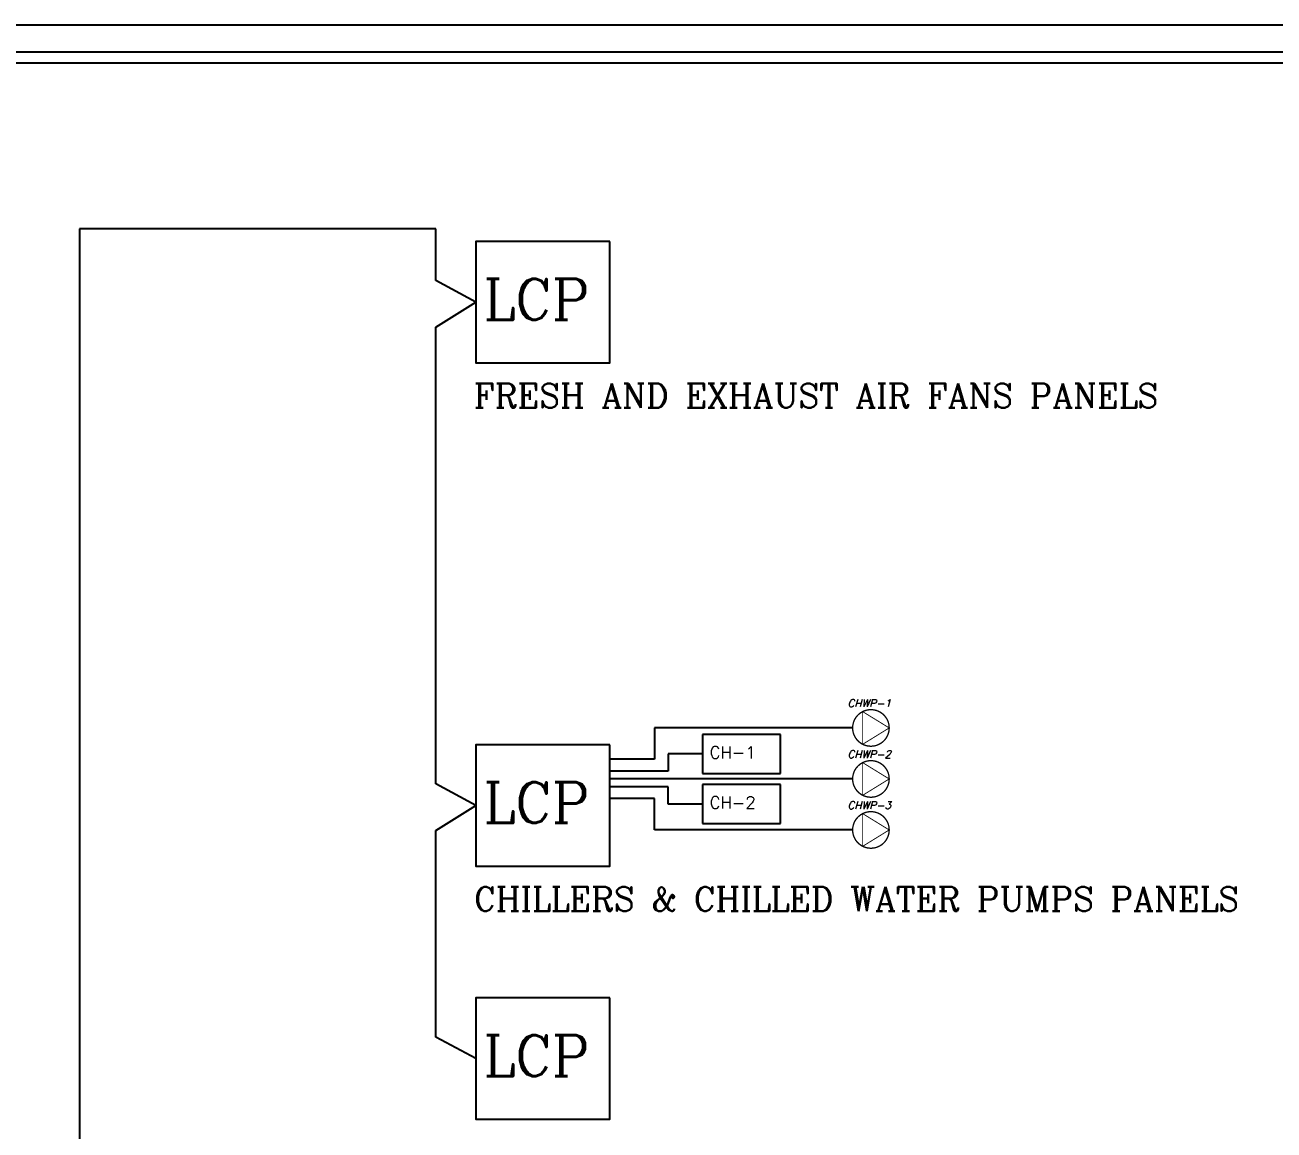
# Model space of a CAD drawing. Extents: x -730 to 2784, y 160 to 852.
# Drawn here: x -710.51 to -688.62, y 298.81 to 318.18 of the extents above; entities that cross this region are included whole.
import ezdxf
from ezdxf.enums import TextEntityAlignment as Align

# ---------------------------------------------------------------- set-up
doc = ezdxf.new("R2010")
doc.units = 0
doc.header["$MEASUREMENT"] = 0
for name, color, linetype in [('DETXT', 7, 'Continuous'), ('fram', 252, 'Continuous'), ('M2', 2, 'Continuous'), ('M3', 3, 'Continuous'), ('WALL', 4, 'Continuous')]:
    doc.layers.add(name, color=color, linetype=linetype)
doc.styles.add('ROMANC', font='italict.shx')
doc.styles.add('ROMANT', font='romanc.shx')

msp = doc.modelspace()

# ---------------------------------------------------------------- linework, layer by layer
for p, q in [((-698.602, 305.854), (-699.479, 305.854)), ((-699.479, 305.854), (-699.479, 305.304)), ((-696.007, 305.854), (-698.602, 305.854)), ((-698.635, 305.399), (-699.237, 305.399)), ((-699.237, 305.399), (-699.237, 305.099)), ((-699.479, 305.304), (-700.263, 305.304)), ((-699.237, 305.099), (-700.263, 305.099)), ((-696.007, 304.96), (-700.263, 304.96)), ((-699.237, 304.82), (-700.263, 304.82)), ((-699.237, 304.52), (-699.237, 304.82)), ((-699.479, 304.615), (-700.263, 304.615)), ((-699.479, 304.066), (-699.479, 304.615)), ((-698.635, 304.52), (-699.237, 304.52)), ((-698.602, 304.066), (-699.479, 304.066)), ((-696.007, 304.066), (-698.602, 304.066))]:
    msp.add_line(p, q)
for points in [[(-719.527, 280.844), (-682.864, 280.844), (-682.864, 317.506), (-719.527, 317.506)], [(-700.263, 314.379), (-702.613, 314.379), (-702.613, 312.256), (-700.263, 312.256)], [(-700.263, 305.558), (-702.613, 305.558), (-702.613, 303.434), (-700.263, 303.434)], [(-700.263, 301.121), (-702.613, 301.121), (-702.613, 298.997), (-700.263, 298.997)]]:
    msp.add_lwpolyline(points, close=True)
at = {"color": 5, "const_width": 0.0235}
for points in [[(-696.007, 305.854, -1), (-695.366, 305.854, -1)], [(-696.007, 304.96, -1), (-695.366, 304.96, -1)], [(-696.007, 304.066, 1), (-695.366, 304.066, 1)]]:
    msp.add_lwpolyline(points, format="xyb", close=True, dxfattribs=at)
at = {"color": 4, "const_width": 0.0157}
for points in [[(-695.366, 305.854), (-695.831, 306.14), (-695.831, 305.567)], [(-695.366, 304.96), (-695.831, 305.246), (-695.831, 304.673)], [(-695.366, 304.066), (-695.831, 303.779), (-695.831, 304.352)]]:
    msp.add_lwpolyline(points, close=True, dxfattribs=at)
at = {"layer": 'fram'}
msp.add_line((-665.384, 317.698), (-729.43, 317.698), dxfattribs=at)
for points in [[(-729.907, 318.175), (-664.907, 318.175), (-664.907, 280.175), (-729.907, 280.175)], [(-672.961, 317.698), (-729.43, 317.698), (-729.43, 280.652), (-672.961, 280.652)]]:
    msp.add_lwpolyline(points, close=True, dxfattribs=at)
at = {"layer": 'M2'}
for p, q in [((-698.635, 305.741), (-698.635, 305.058)), ((-697.271, 305.741), (-698.635, 305.741)), ((-697.271, 305.058), (-697.271, 305.741)), ((-698.635, 305.058), (-697.271, 305.058)), ((-698.635, 304.861), (-698.635, 304.179)), ((-697.271, 304.861), (-698.635, 304.861)), ((-697.271, 304.179), (-697.271, 304.861)), ((-698.635, 304.179), (-697.271, 304.179))]:
    msp.add_line(p, q, dxfattribs=at)
at = {"layer": 'M3'}
for p, q in [((-709.556, 314.603), (-709.556, 292.546)), ((-703.31, 314.603), (-709.556, 314.603)), ((-703.31, 313.695), (-703.31, 314.603)), ((-702.613, 313.318), (-703.31, 313.695)), ((-703.31, 312.881), (-702.613, 313.318)), ((-703.31, 304.873), (-703.31, 312.881)), ((-702.613, 304.496), (-703.31, 304.873)), ((-703.31, 304.059), (-702.613, 304.496)), ((-703.31, 300.436), (-703.31, 304.059)), ((-702.613, 300.059), (-703.31, 300.436))]:
    msp.add_line(p, q, dxfattribs=at)
at = {"layer": 'WALL', "color": 252, "linetype": 'Continuous'}
msp.add_lwpolyline([(-673.153, 317.506, 0.0192, 0.0192, 0), (-729.238, 317.506, 0.0192, 0.0192, 0), (-729.238, 280.844, 0.0192, 0.0192, 0), (-673.153, 280.844, 0.0192, 0.0192, 0)], format="xyseb", close=True, dxfattribs=at)
msp.add_lwpolyline([(-673.153, 317.506, 0.0192, 0.0192, 0), (-729.238, 317.506, 0.0192, 0.0192, 0), (-729.238, 280.844, 0.0192, 0.0192, 0), (-673.153, 280.844, 0.0192, 0.0192, 0)], format="xyseb", close=True, dxfattribs=at)
at = {"layer": 'WALL', "linetype": 'Continuous'}
msp.add_lwpolyline([(-673.153, 317.506, 0.0192, 0.0192, 0), (-729.238, 317.506, 0.0192, 0.0192, 0), (-729.238, 280.844, 0.0192, 0.0192, 0), (-673.153, 280.844, 0.0192, 0.0192, 0)], format="xyseb", close=True, dxfattribs=at)

# ---------------------------------------------------------------- texts
at = {"layer": 'DETXT', "color": 7, "style": 'ROMANT'}
for s, height, p in [('LCP', 0.7154, (-702.478, 313.01)), ('CH-1', 0.212, (-698.513, 305.319)), ('LCP', 0.7154, (-702.478, 304.188)), ('CH-2', 0.212, (-698.513, 304.44)), ('LCP', 0.7154, (-702.478, 299.751))]:
    msp.add_text(s, height=height, dxfattribs=at).set_placement(p)
at = {"layer": 'DETXT', "color": 6, "style": 'ROMANT'}
for s, p in [('FRESH AND EXHAUST AIR FANS PANELS', (-702.644, 311.466)), ('CHILLERS & CHILLED WATER PUMPS PANELS', (-702.644, 302.644))]:
    msp.add_text(s, height=0.42395, dxfattribs=at).set_placement(p)
at = {"layer": 'DETXT', "color": 1, "style": 'ROMANC'}
for s, p in [('CHWP-1', (-695.715, 306.221)), ('CHWP-2', (-695.715, 305.327)), ('CHWP-3', (-695.715, 304.433))]:
    msp.add_text(s, height=0.1327, dxfattribs=at).set_placement(p, align=Align.CENTER)

doc.saveas('drawing.dxf')
